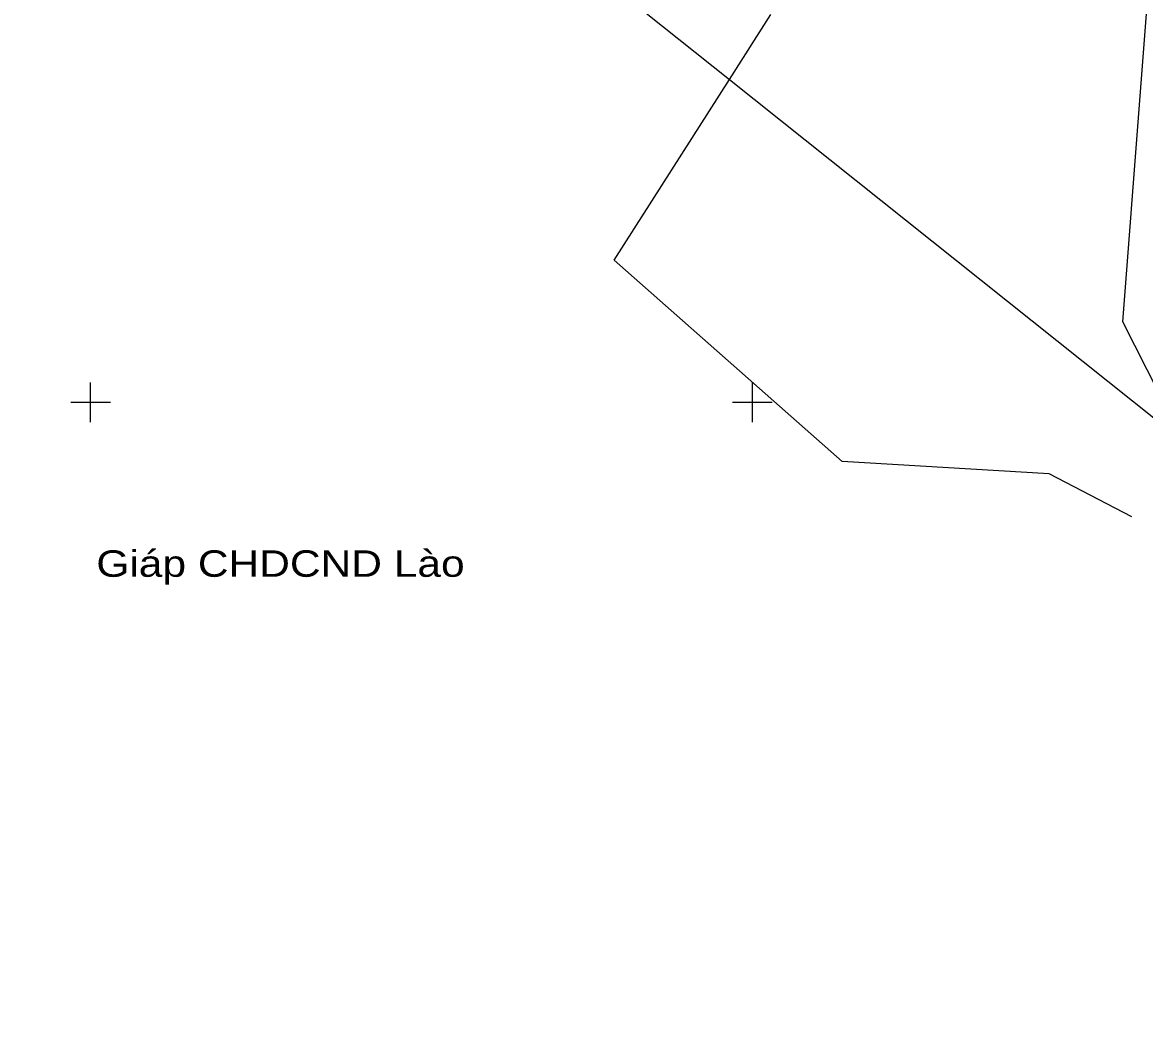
# Model space of a CAD drawing. Header units: metres. Extents: x 535390 to 536118, y 1838364 to 1839147.
# Drawn here: x 535689.7 to 535859.2, y 1838707 to 1838857.4 of the extents above; entities that cross this region are included whole.
import ezdxf
from ezdxf.enums import TextEntityAlignment as Align

# ---------------------------------------------------------------- set-up
doc = ezdxf.new("R2010")
doc.units = ezdxf.units.M
doc.header["$LTSCALE"] = 0.32
for name, color, linetype, lineweight in [('10', 7, 'Continuous', 13), ('40', 7, 'Continuous', 13), ('63', 7, 'Continuous', 13)]:
    doc.layers.add(name, color=color, linetype=linetype, lineweight=lineweight)
doc.layers.add('41', color=7, linetype='Continuous')

msp = doc.modelspace()

# ---------------------------------------------------------------- linework, layer by layer
at = {"layer": '10'}
msp.add_line((535796.52, 1838848.78), (535802.78, 1838858.61), dxfattribs=at)
for points in [[(535865.13, 1838794.09), (535855.93, 1838812.16), (535861.25, 1838881.07)], [(535857.29, 1838782.68), (535844.81, 1838789.21), (535813.54, 1838791.07), (535779.13, 1838821.46), (535796.52, 1838848.78)]]:
    msp.add_lwpolyline(points, dxfattribs=at)
at = {"layer": '40'}
msp.add_lwpolyline([(535465.66, 1839100), (535487.88, 1839083.41), (535599.61, 1839000), (535662.9, 1838952.75), (535712.84, 1838915.47), (535796.52, 1838848.78), (535865.13, 1838794.09), (535957.21, 1838715.23), (536064.43, 1838626.88), (536070.49, 1838606.12), (536068.87, 1838592.91), (536075.52, 1838575.98), (536076.74, 1838560.25), (536083.35, 1838548.94), (536086.27, 1838532.2), (536091.24, 1838521.12), (536090.22, 1838510.97), (536086.3, 1838499.64), (536067.18, 1838468.1), (536082.12, 1838462.29), (536100, 1838451.99)], dxfattribs=at)
at = {"layer": '63'}
for p, q in [((535700, 1838797), (535700, 1838803)), ((535800, 1838797), (535800, 1838803)), ((535697, 1838800), (535703, 1838800)), ((535797, 1838800), (535803, 1838800))]:
    msp.add_line(p, q, dxfattribs=at)

# ---------------------------------------------------------------- texts
at = {"layer": '41', "width": 1.2}
msp.add_text('Giáp CHDCND Lào', height=4, dxfattribs=at).set_placement((535728.695, 1838773.63), align=Align.CENTER)

doc.saveas('drawing.dxf')
